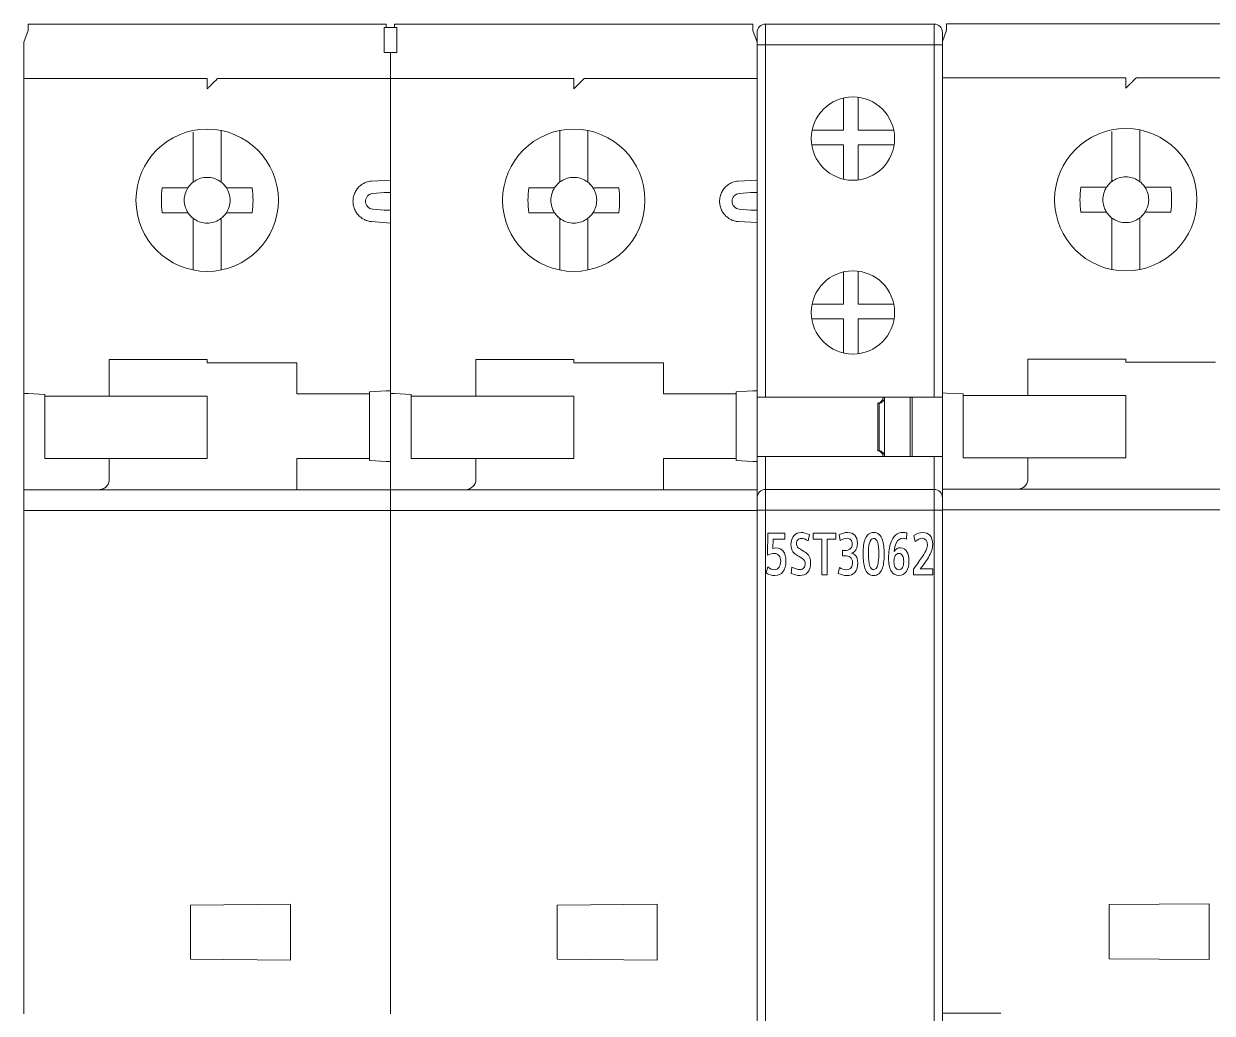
# Model space of a CAD drawing. Header units: millimetres. Extents: x 1359 to 3577, y 1336 to 3557.
# Drawn here: x 2803.8 to 2860.9, y 2729.8 to 2777.3 of the extents above; entities that cross this region are included whole.
import ezdxf

# ---------------------------------------------------------------- set-up
doc = ezdxf.new("R2010")
doc.units = ezdxf.units.MM
doc.layers.add('000-PI-Oprema', color=30, linetype='Continuous', lineweight=5)

msp = doc.modelspace()

# ---------------------------------------------------------------- linework, layer by layer
at = {"layer": '000-PI-Oprema', "color": 0, "lineweight": 0}
for p, q in [((2804.008, 2777.017), (2803.808, 2776.468)), ((2804.008, 2777.318), (2808.808, 2777.318)), ((2808.808, 2777.318), (2816.428, 2777.318)), ((2816.428, 2777.318), (2821.208, 2777.318)), ((2821.108, 2777.168), (2821.208, 2777.168)), ((2821.208, 2777.168), (2821.608, 2777.168)), ((2821.608, 2777.318), (2826.408, 2777.318)), ((2821.608, 2777.168), (2821.708, 2777.168)), ((2826.408, 2777.318), (2834.028, 2777.318)), ((2834.028, 2777.318), (2838.808, 2777.318)), ((2839.008, 2776.468), (2838.808, 2777.018)), ((2848.108, 2777.043), (2847.908, 2776.494)), ((2848.108, 2777.344), (2852.908, 2777.344)), ((2852.908, 2777.344), (2860.528, 2777.344)), ((2860.528, 2777.344), (2865.308, 2777.344)), ((2803.808, 2776.468), (2803.808, 2773.868)), ((2839.008, 2776.468), (2839.008, 2773.868)), ((2847.908, 2776.494), (2847.908, 2773.894)), ((2821.108, 2775.968), (2821.108, 2776.268)), ((2821.708, 2775.968), (2821.108, 2775.968)), ((2821.408, 2775.968), (2821.408, 2770.148)), ((2821.708, 2775.968), (2821.708, 2776.268)), ((2812.608, 2774.718), (2803.808, 2774.718)), ((2813.108, 2774.718), (2821.208, 2774.718)), ((2821.208, 2774.718), (2830.208, 2774.718)), ((2830.708, 2774.718), (2839.008, 2774.718)), ((2856.708, 2774.744), (2847.908, 2774.744)), ((2857.208, 2774.744), (2865.308, 2774.744)), ((2803.808, 2773.868), (2803.808, 2759.596)), ((2839.008, 2773.868), (2839.008, 2770.148)), ((2847.908, 2773.894), (2847.908, 2759.623)), ((2811.933, 2772.144), (2811.933, 2770.024)), ((2813.283, 2772.144), (2813.283, 2772.218)), ((2813.283, 2770.024), (2813.283, 2772.144)), ((2829.533, 2772.218), (2829.533, 2772.144)), ((2829.533, 2772.144), (2829.533, 2770.024)), ((2830.883, 2772.144), (2830.883, 2772.218)), ((2830.883, 2770.024), (2830.883, 2772.144)), ((2856.033, 2772.17), (2856.033, 2770.05)), ((2857.383, 2772.17), (2857.383, 2772.245)), ((2857.383, 2770.05), (2857.383, 2772.17)), ((2811.933, 2769.736), (2811.933, 2770.024)), ((2813.283, 2769.736), (2813.283, 2770.024)), ((2821.408, 2767.488), (2821.408, 2770.148)), ((2829.533, 2769.736), (2829.533, 2770.024)), ((2830.883, 2769.736), (2830.883, 2770.024)), ((2856.033, 2769.763), (2856.033, 2770.05)), ((2857.383, 2769.763), (2857.383, 2770.05)), ((2803.808, 2769.518), (2803.803, 2769.504)), ((2810.444, 2769.468), (2811.302, 2769.468)), ((2813.914, 2769.468), (2814.772, 2769.468)), ((2821.408, 2769.83), (2820.502, 2769.793)), ((2828.044, 2769.468), (2828.902, 2769.468)), ((2831.514, 2769.468), (2832.372, 2769.468)), ((2839.008, 2769.83), (2838.102, 2769.793)), ((2847.908, 2769.544), (2847.903, 2769.53)), ((2854.544, 2769.494), (2855.402, 2769.494)), ((2858.014, 2769.494), (2858.872, 2769.494)), ((2821.108, 2769.243), (2820.554, 2769.195)), ((2838.708, 2769.243), (2838.154, 2769.195)), ((2839.008, 2769.243), (2839.008, 2768.392)), ((2821.108, 2768.392), (2820.554, 2768.44)), ((2838.708, 2768.392), (2838.154, 2768.44)), ((2810.444, 2768.268), (2811.302, 2768.268)), ((2811.933, 2767.711), (2811.933, 2767.999)), ((2813.283, 2767.711), (2813.283, 2767.999)), ((2814.772, 2768.268), (2813.914, 2768.268)), ((2820.502, 2767.843), (2821.408, 2767.763)), ((2828.044, 2768.268), (2828.902, 2768.268)), ((2829.533, 2767.711), (2829.533, 2767.999)), ((2830.883, 2767.711), (2830.883, 2767.999)), ((2832.372, 2768.268), (2831.514, 2768.268)), ((2838.102, 2767.843), (2839.008, 2767.805)), ((2854.544, 2768.294), (2855.402, 2768.294)), ((2856.033, 2767.738), (2856.033, 2768.025)), ((2857.383, 2767.738), (2857.383, 2768.025)), ((2858.872, 2768.294), (2858.014, 2768.294)), ((2811.933, 2767.711), (2811.933, 2765.591)), ((2813.283, 2765.591), (2813.283, 2767.711)), ((2821.408, 2767.488), (2821.408, 2759.72)), ((2829.533, 2767.711), (2829.533, 2765.591)), ((2830.883, 2765.591), (2830.883, 2767.711)), ((2839.008, 2767.488), (2839.008, 2759.72)), ((2856.033, 2767.738), (2856.033, 2765.618)), ((2857.383, 2765.618), (2857.383, 2767.738)), ((2811.933, 2765.591), (2811.933, 2765.517)), ((2813.283, 2765.517), (2813.283, 2765.591)), ((2829.533, 2765.591), (2829.533, 2765.517)), ((2830.883, 2765.517), (2830.883, 2765.591)), ((2856.033, 2765.618), (2856.033, 2765.543)), ((2857.383, 2765.543), (2857.383, 2765.618)), ((2803.808, 2763.568), (2803.803, 2763.573)), ((2839.013, 2763.368), (2839.008, 2763.368)), ((2847.908, 2763.594), (2847.903, 2763.599)), ((2807.908, 2761.218), (2812.608, 2761.218)), ((2807.908, 2759.468), (2807.908, 2761.218)), ((2812.608, 2761.218), (2812.608, 2761.068)), ((2812.608, 2761.068), (2816.908, 2761.068)), ((2816.908, 2761.068), (2816.908, 2759.568)), ((2830.208, 2761.218), (2825.508, 2761.218)), ((2825.508, 2759.468), (2825.508, 2761.218)), ((2830.208, 2761.068), (2830.208, 2761.218)), ((2834.508, 2761.068), (2830.208, 2761.068)), ((2834.508, 2759.568), (2834.508, 2761.068)), ((2852.008, 2761.244), (2856.708, 2761.244)), ((2852.008, 2759.494), (2852.008, 2761.244)), ((2856.708, 2761.244), (2856.708, 2761.094)), ((2856.708, 2761.094), (2861.008, 2761.094)), ((2804.008, 2759.586), (2803.808, 2759.596)), ((2803.808, 2755.391), (2803.808, 2759.568)), ((2804.008, 2759.586), (2804.808, 2759.544)), ((2804.808, 2759.544), (2804.808, 2759.468)), ((2804.808, 2759.468), (2807.908, 2759.468)), ((2804.808, 2759.468), (2804.808, 2756.468)), ((2807.908, 2759.468), (2808.308, 2759.468)), ((2808.308, 2759.468), (2812.608, 2759.468)), ((2812.608, 2759.468), (2812.608, 2756.468)), ((2817.308, 2759.568), (2816.908, 2759.568)), ((2817.308, 2759.568), (2820.408, 2759.568)), ((2820.408, 2759.668), (2821.208, 2759.709)), ((2820.408, 2759.568), (2820.408, 2759.668)), ((2820.408, 2756.468), (2820.408, 2759.568)), ((2821.208, 2759.709), (2821.408, 2759.72)), ((2821.408, 2759.72), (2821.408, 2759.596)), ((2821.408, 2759.596), (2821.608, 2759.586)), ((2821.408, 2759.568), (2821.408, 2759.596)), ((2821.408, 2759.568), (2821.408, 2756.315)), ((2821.608, 2759.586), (2822.408, 2759.544)), ((2822.408, 2759.544), (2822.408, 2759.468)), ((2822.408, 2759.468), (2825.508, 2759.468)), ((2822.408, 2759.468), (2822.408, 2756.468)), ((2825.508, 2759.468), (2825.908, 2759.468)), ((2825.908, 2759.468), (2830.208, 2759.468)), ((2830.208, 2759.468), (2830.208, 2756.468)), ((2834.908, 2759.568), (2834.508, 2759.568)), ((2838.008, 2759.568), (2834.908, 2759.568)), ((2838.808, 2759.709), (2838.008, 2759.668)), ((2838.008, 2759.568), (2838.008, 2759.668)), ((2838.008, 2756.468), (2838.008, 2759.568)), ((2839.008, 2759.72), (2838.808, 2759.709)), ((2839.008, 2759.72), (2839.008, 2756.315)), ((2848.108, 2759.612), (2847.908, 2759.623)), ((2847.908, 2755.418), (2847.908, 2759.594)), ((2848.108, 2759.612), (2848.908, 2759.57)), ((2848.908, 2759.57), (2848.908, 2759.494)), ((2848.908, 2759.494), (2852.008, 2759.494)), ((2848.908, 2759.494), (2848.908, 2756.494)), ((2852.008, 2759.494), (2852.408, 2759.494)), ((2852.408, 2759.494), (2856.708, 2759.494)), ((2856.708, 2759.494), (2856.708, 2756.494)), ((2839.008, 2758.768), (2839.013, 2758.768)), ((2803.803, 2758.563), (2803.808, 2758.568)), ((2847.903, 2758.589), (2847.908, 2758.594)), ((2804.808, 2756.468), (2807.908, 2756.468)), ((2808.308, 2756.468), (2807.908, 2756.468)), ((2807.908, 2756.468), (2807.908, 2755.468)), ((2812.608, 2756.468), (2808.308, 2756.468)), ((2816.908, 2756.468), (2817.308, 2756.468)), ((2816.908, 2754.968), (2816.908, 2756.468)), ((2820.408, 2756.468), (2817.308, 2756.468)), ((2820.408, 2756.368), (2820.408, 2756.468)), ((2820.408, 2756.368), (2821.208, 2756.326)), ((2825.508, 2756.468), (2822.408, 2756.468)), ((2825.508, 2756.468), (2825.908, 2756.468)), ((2825.508, 2756.468), (2825.508, 2755.468)), ((2830.208, 2756.468), (2825.908, 2756.468)), ((2834.508, 2756.468), (2834.908, 2756.468)), ((2834.508, 2756.468), (2834.508, 2754.968)), ((2838.008, 2756.468), (2834.908, 2756.468)), ((2838.008, 2756.368), (2838.008, 2756.468)), ((2838.808, 2756.326), (2838.008, 2756.368)), ((2848.908, 2756.494), (2852.008, 2756.494)), ((2852.408, 2756.494), (2852.008, 2756.494)), ((2852.008, 2756.494), (2852.008, 2755.494)), ((2856.708, 2756.494), (2852.408, 2756.494)), ((2821.208, 2756.326), (2821.408, 2756.315)), ((2821.408, 2755.391), (2821.408, 2756.315)), ((2838.808, 2756.326), (2839.008, 2756.315)), ((2839.008, 2756.315), (2839.008, 2754.118)), ((2803.808, 2754.118), (2803.808, 2755.391)), ((2821.408, 2755.391), (2821.408, 2754.118)), ((2847.908, 2754.144), (2847.908, 2755.418)), ((2803.808, 2754.968), (2821.408, 2754.968)), ((2839.008, 2754.968), (2821.408, 2754.968)), ((2847.908, 2754.994), (2865.508, 2754.994)), ((2803.808, 2729.8), (2803.808, 2754.118)), ((2821.408, 2754.118), (2821.408, 2753.968)), ((2839.008, 2754.118), (2839.008, 2729.95)), ((2847.908, 2729.827), (2847.908, 2754.144)), ((2821.208, 2753.968), (2803.808, 2753.968)), ((2821.408, 2753.968), (2821.208, 2753.968)), ((2838.808, 2753.968), (2821.408, 2753.972)), ((2821.408, 2753.968), (2821.408, 2729.8)), ((2838.808, 2753.968), (2839.008, 2753.968)), ((2865.308, 2753.994), (2847.908, 2753.994)), ((2803.803, 2749.063), (2803.808, 2749.068)), ((2839.008, 2749.268), (2839.013, 2749.268)), ((2847.903, 2749.089), (2847.908, 2749.094)), ((2803.808, 2747.518), (2803.803, 2747.518)), ((2847.908, 2747.544), (2847.903, 2747.544)), ((2803.808, 2746.918), (2803.803, 2746.923)), ((2839.013, 2746.923), (2839.008, 2746.918)), ((2847.908, 2746.944), (2847.903, 2746.949)), ((2803.808, 2739.815), (2803.806, 2739.82)), ((2847.908, 2739.842), (2847.906, 2739.847)), ((2839.008, 2739.518), (2839.013, 2739.513)), ((2803.803, 2738.181), (2803.808, 2738.168)), ((2839.008, 2738.268), (2839.013, 2738.281)), ((2847.903, 2738.208), (2847.908, 2738.194)), ((2811.808, 2735.018), (2816.608, 2735.059)), ((2811.808, 2732.418), (2811.808, 2735.018)), ((2816.608, 2735.059), (2816.608, 2732.376)), ((2829.408, 2735.018), (2834.208, 2735.059)), ((2829.408, 2732.418), (2829.408, 2735.018)), ((2834.208, 2735.059), (2834.208, 2732.376)), ((2855.908, 2735.044), (2860.708, 2735.086)), ((2855.908, 2732.444), (2855.908, 2735.044)), ((2860.708, 2735.086), (2860.708, 2732.402)), ((2816.608, 2732.376), (2811.808, 2732.418)), ((2834.208, 2732.376), (2829.408, 2732.418)), ((2860.708, 2732.402), (2855.908, 2732.444)), ((2848.108, 2729.827), (2847.908, 2729.827)), ((2848.108, 2729.827), (2850.708, 2729.827))]:
    msp.add_line(p, q, dxfattribs=at)
at = {"layer": '000-PI-Oprema', "color": 0, "linetype": 'ByBlock', "lineweight": 0}
for p, q in [((2839.008, 2776.33), (2839.008, 2776.93)), ((2839.408, 2777.33), (2847.508, 2777.33)), ((2839.408, 2776.33), (2839.408, 2777.33)), ((2847.508, 2776.33), (2847.508, 2777.33)), ((2847.908, 2776.93), (2847.908, 2776.33)), ((2839.008, 2759.405), (2839.008, 2776.33)), ((2839.408, 2776.33), (2839.008, 2776.33)), ((2839.408, 2759.405), (2839.408, 2776.33)), ((2839.408, 2776.33), (2847.508, 2776.33)), ((2847.508, 2759.405), (2847.508, 2776.33)), ((2847.908, 2776.33), (2847.508, 2776.33)), ((2847.908, 2776.33), (2847.908, 2759.405)), ((2843.157, 2773.779), (2843.157, 2772.23)), ((2843.857, 2773.815), (2843.857, 2772.23)), ((2841.649, 2772.23), (2843.157, 2772.23)), ((2843.857, 2772.23), (2845.568, 2772.23)), ((2841.631, 2771.53), (2843.157, 2771.53)), ((2843.157, 2771.53), (2843.157, 2769.882)), ((2843.857, 2769.846), (2843.857, 2771.53)), ((2845.586, 2771.53), (2843.857, 2771.53)), ((2843.857, 2765.465), (2843.857, 2763.88)), ((2843.157, 2765.429), (2843.157, 2763.88)), ((2841.649, 2763.88), (2843.157, 2763.88)), ((2843.857, 2763.88), (2845.568, 2763.88)), ((2843.157, 2763.18), (2841.631, 2763.18)), ((2843.157, 2763.18), (2843.157, 2761.532)), ((2845.586, 2763.18), (2843.857, 2763.18)), ((2843.857, 2761.496), (2843.857, 2763.18)), ((2839.408, 2759.405), (2839.008, 2759.405)), ((2839.008, 2759.13), (2839.008, 2759.405)), ((2847.508, 2759.405), (2839.408, 2759.405)), ((2845.131, 2759.405), (2845.131, 2756.555)), ((2846.353, 2756.555), (2846.353, 2759.405)), ((2846.458, 2759.405), (2846.458, 2756.555)), ((2847.908, 2759.405), (2847.508, 2759.405)), ((2847.908, 2759.405), (2847.908, 2756.555)), ((2839.008, 2756.555), (2839.008, 2759.13)), ((2844.798, 2756.83), (2844.798, 2759.13)), ((2844.798, 2759.13), (2844.869, 2759.13)), ((2844.869, 2756.83), (2844.869, 2759.13)), ((2844.884, 2759.13), (2844.869, 2759.13)), ((2839.008, 2754.58), (2839.008, 2756.555)), ((2839.008, 2756.555), (2839.408, 2756.555)), ((2847.508, 2756.555), (2839.408, 2756.555)), ((2839.408, 2756.555), (2839.408, 2754.98)), ((2844.869, 2756.83), (2844.798, 2756.83)), ((2844.884, 2756.83), (2844.869, 2756.83)), ((2847.508, 2756.555), (2847.908, 2756.555)), ((2847.508, 2754.98), (2847.508, 2756.555)), ((2847.908, 2756.555), (2847.908, 2754.58)), ((2847.508, 2754.98), (2839.408, 2754.98)), ((2839.408, 2753.98), (2839.408, 2754.98)), ((2847.508, 2753.98), (2847.508, 2754.98)), ((2839.008, 2753.98), (2839.008, 2754.58)), ((2847.908, 2754.58), (2847.908, 2753.98)), ((2839.008, 2727.369), (2839.008, 2753.98)), ((2839.408, 2753.98), (2839.008, 2753.98)), ((2839.408, 2727.624), (2839.408, 2753.98)), ((2847.508, 2753.98), (2839.408, 2753.98)), ((2847.908, 2753.98), (2847.508, 2753.98)), ((2847.508, 2727.624), (2847.508, 2753.98)), ((2847.908, 2753.98), (2847.908, 2727.369)), ((2847.908, 2753.98), (2847.908, 2727.369)), ((2839.507, 2751.822), (2839.53, 2752.88)), ((2839.53, 2752.88), (2840.341, 2752.88)), ((2839.772, 2752.598), (2839.76, 2752.152)), ((2840.341, 2752.598), (2839.772, 2752.598)), ((2840.341, 2752.88), (2840.341, 2752.598)), ((2841.518, 2752.812), (2841.468, 2752.515)), ((2841.697, 2752.598), (2841.697, 2752.88)), ((2841.697, 2752.88), (2842.79, 2752.88)), ((2842.115, 2752.598), (2841.697, 2752.598)), ((2842.115, 2750.88), (2842.115, 2752.598)), ((2842.79, 2752.598), (2842.366, 2752.598)), ((2842.366, 2752.598), (2842.366, 2750.88)), ((2842.79, 2752.88), (2842.79, 2752.598)), ((2842.999, 2752.523), (2842.951, 2752.806)), ((2846.201, 2752.89), (2846.181, 2752.596)), ((2846.594, 2752.482), (2846.534, 2752.773)), ((2843.102, 2751.785), (2843.102, 2752.058)), ((2839.449, 2750.971), (2839.518, 2751.259)), ((2840.64, 2750.951), (2840.676, 2751.256)), ((2842.907, 2750.952), (2842.96, 2751.239)), ((2842.366, 2750.88), (2842.115, 2750.88)), ((2846.509, 2750.88), (2846.509, 2751.158)), ((2847.449, 2750.88), (2846.509, 2750.88)), ((2846.841, 2751.162), (2847.449, 2751.162)), ((2847.449, 2751.162), (2847.449, 2750.88))]:
    msp.add_line(p, q, dxfattribs=at)
for centre in [(2843.608, 2771.83), (2843.608, 2763.48)]:
    msp.add_circle(centre, 2, dxfattribs=at)
at = {"layer": '000-PI-Oprema', "color": 0, "lineweight": 0}
for centre in [(2856.708, 2768.894), (2812.608, 2768.868), (2830.208, 2768.868)]:
    msp.add_circle(centre, 3.418, dxfattribs=at)
at = {"layer": '000-PI-Oprema', "color": 0, "linetype": 'ByBlock', "lineweight": 0}
for centre, start, end in [((2839.408, 2776.93), 90, 180), ((2847.508, 2776.93), 0, 90), ((2839.408, 2754.58), 90, 180), ((2847.508, 2754.58), 0, 90)]:
    msp.add_arc(centre, 0.4, start, end, dxfattribs=at)
at = {"layer": '000-PI-Oprema', "color": 0, "lineweight": 0}
for centre, radius, start, end in [((2812.608, 2768.868), 1.1, 136.9319, 146.9443), ((2812.608, 2768.868), 1.1, 135, 136.9319), ((2812.608, 2768.868), 1.1, 123.0557, 133.0681), ((2812.608, 2768.868), 1.1, 46.9319, 56.9443), ((2812.608, 2768.868), 1.1, 45, 46.9319), ((2812.608, 2768.868), 1.1, 43.0681, 45), ((2812.608, 2768.868), 1.1, 33.0557, 43.0681), ((2830.208, 2768.868), 1.1, 136.9319, 146.9443), ((2830.208, 2768.868), 1.1, 135, 136.9319), ((2830.208, 2768.868), 1.1, 123.0557, 133.0681), ((2830.208, 2768.868), 1.1, 46.9319, 56.9443), ((2830.208, 2768.868), 1.1, 45, 46.9319), ((2830.208, 2768.868), 1.1, 43.0681, 45), ((2830.208, 2768.868), 1.1, 33.0557, 43.0681), ((2856.708, 2768.894), 1.1, 136.9319, 146.9443), ((2856.708, 2768.894), 1.1, 135, 136.9319), ((2856.708, 2768.894), 1.1, 123.0557, 133.0681), ((2856.708, 2768.894), 1.1, 46.9319, 56.9443), ((2856.708, 2768.894), 1.1, 45, 46.9319), ((2856.708, 2768.894), 1.1, 43.0681, 45), ((2856.708, 2768.894), 1.1, 33.0557, 43.0681), ((2812.608, 2768.868), 1.1, 213.0557, 223.0681), ((2812.608, 2768.868), 1.1, 226.9319, 236.9443), ((2812.608, 2768.868), 1.1, 303.0557, 313.0681), ((2812.608, 2768.868), 1.1, 313.0681, 315), ((2812.608, 2768.868), 1.1, 315, 316.9319), ((2812.608, 2768.868), 1.1, 316.9319, 326.9443), ((2830.208, 2768.868), 1.1, 213.0557, 223.0681), ((2830.208, 2768.868), 1.1, 226.9319, 236.9443), ((2830.208, 2768.868), 1.1, 303.0557, 313.0681), ((2830.208, 2768.868), 1.1, 313.0681, 315), ((2830.208, 2768.868), 1.1, 315, 316.9319), ((2830.208, 2768.868), 1.1, 316.9319, 326.9443), ((2856.708, 2768.894), 1.1, 213.0557, 223.0681), ((2856.708, 2768.894), 1.1, 226.9319, 236.9443), ((2856.708, 2768.894), 1.1, 303.0557, 313.0681), ((2856.708, 2768.894), 1.1, 313.0681, 315), ((2856.708, 2768.894), 1.1, 315, 316.9319), ((2856.708, 2768.894), 1.1, 316.9319, 326.9443), ((2825.008, 2755.468), 0.5, 270, 0)]:
    msp.add_arc(centre, radius, start, end, dxfattribs=at)
for points, knots in [([(2804.008, 2777.017), (2804.008, 2777.043), (2804.008, 2777.098), (2804.008, 2777.173), (2804.008, 2777.238), (2804.008, 2777.284), (2804.008, 2777.312), (2804.008, 2777.316), (2804.008, 2777.318)], [0.2613825, 0.2613825, 0.2613825, 0.2613825, 0.3685854, 0.5000663, 0.6285535, 0.7600358, 0.8779631, 1, 1, 1, 1]), ([(2821.108, 2777.168), (2821.108, 2777.149), (2821.108, 2777.094), (2821.108, 2776.98), (2821.108, 2776.821), (2821.108, 2776.643), (2821.108, 2776.456), (2821.108, 2776.331), (2821.108, 2776.268)], [0.287427, 0.287427, 0.287427, 0.287427, 0.3699948, 0.5001298, 0.629921, 0.7600558, 0.879771, 1, 1, 1, 1]), ([(2821.208, 2777.168), (2821.208, 2777.169), (2821.208, 2777.224), (2821.208, 2777.292), (2821.208, 2777.309), (2821.208, 2777.318)], [0, 0, 0, 0, 0.010834, 0.505413, 1, 1, 1, 1]), ([(2821.608, 2777.318), (2821.608, 2777.309), (2821.608, 2777.292), (2821.608, 2777.224), (2821.608, 2777.169), (2821.608, 2777.168)], [0, 0, 0, 0, 0.494587, 0.989166, 1, 1, 1, 1]), ([(2821.708, 2777.168), (2821.708, 2777.119), (2821.708, 2777.054), (2821.708, 2776.79), (2821.708, 2776.529), (2821.708, 2776.268)], [0.2858647, 0.2858647, 0.2858647, 0.2858647, 0.5, 0.5, 1, 1, 1, 1]), ([(2838.808, 2777.018), (2838.808, 2777.075), (2838.808, 2777.127), (2838.808, 2777.264), (2838.808, 2777.318), (2838.808, 2777.318)], [0.262243, 0.262243, 0.262243, 0.262243, 0.5, 0.5, 1, 1, 1, 1]), ([(2848.108, 2777.043), (2848.108, 2777.069), (2848.108, 2777.124), (2848.108, 2777.199), (2848.108, 2777.265), (2848.108, 2777.31), (2848.108, 2777.339), (2848.108, 2777.342), (2848.108, 2777.344)], [0.2613825, 0.2613825, 0.2613825, 0.2613825, 0.3685854, 0.5000663, 0.6285535, 0.7600358, 0.8779631, 1, 1, 1, 1]), ([(2812.608, 2774.718), (2812.608, 2774.717), (2812.608, 2774.715), (2812.608, 2774.703), (2812.608, 2774.68), (2812.608, 2774.639), (2812.608, 2774.574), (2812.608, 2774.494), (2812.608, 2774.406), (2812.608, 2774.312), (2812.608, 2774.249), (2812.608, 2774.218)], [0, 0, 0, 0, 0.080758, 0.160392, 0.240099, 0.368585, 0.500066, 0.628554, 0.760036, 0.877963, 1, 1, 1, 1]), ([(2813.108, 2774.718), (2813.108, 2774.717), (2813.106, 2774.716), (2813.097, 2774.707), (2813.082, 2774.692), (2813.061, 2774.671), (2813.034, 2774.643), (2813.001, 2774.61), (2812.954, 2774.563), (2812.887, 2774.496), (2812.805, 2774.415), (2812.711, 2774.32), (2812.646, 2774.256), (2812.608, 2774.218)], [0, 0, 0, 0, 0.056117, 0.113833, 0.173777, 0.236509, 0.302522, 0.372235, 0.446007, 0.56933, 0.712859, 0.83153, 1, 1, 1, 1]), ([(2830.208, 2774.218), (2830.208, 2774.348), (2830.208, 2774.479), (2830.208, 2774.664), (2830.208, 2774.718), (2830.208, 2774.718)], [0, 0, 0, 0, 0.5, 0.5, 1, 1, 1, 1]), ([(2830.208, 2774.218), (2830.23, 2774.239), (2830.273, 2774.283), (2830.337, 2774.347), (2830.409, 2774.418), (2830.486, 2774.495), (2830.562, 2774.571), (2830.625, 2774.634), (2830.672, 2774.681), (2830.702, 2774.712), (2830.706, 2774.716), (2830.708, 2774.718)], [0, 0, 0, 0, 0.097283, 0.192791, 0.287384, 0.42418, 0.554334, 0.675821, 0.789691, 0.896334, 1, 1, 1, 1]), ([(2856.708, 2774.744), (2856.708, 2774.743), (2856.708, 2774.741), (2856.708, 2774.729), (2856.708, 2774.706), (2856.708, 2774.665), (2856.708, 2774.6), (2856.708, 2774.521), (2856.708, 2774.432), (2856.708, 2774.339), (2856.708, 2774.276), (2856.708, 2774.244)], [0, 0, 0, 0, 0.080758, 0.160392, 0.240099, 0.368585, 0.500066, 0.628554, 0.760036, 0.877963, 1, 1, 1, 1]), ([(2857.208, 2774.744), (2857.208, 2774.743), (2857.206, 2774.742), (2857.197, 2774.733), (2857.182, 2774.718), (2857.161, 2774.697), (2857.134, 2774.67), (2857.101, 2774.636), (2857.054, 2774.589), (2856.987, 2774.523), (2856.905, 2774.441), (2856.811, 2774.347), (2856.746, 2774.282), (2856.708, 2774.244)], [0, 0, 0, 0, 0.056117, 0.113833, 0.173777, 0.236509, 0.302522, 0.372235, 0.446007, 0.56933, 0.712859, 0.83153, 1, 1, 1, 1]), ([(2839.008, 2770.147), (2839.008, 2770.146), (2839.008, 2770.144), (2839.008, 2770.131), (2839.008, 2770.11), (2839.008, 2770.07), (2839.008, 2770), (2839.008, 2769.887), (2839.008, 2769.75), (2839.008, 2769.592), (2839.008, 2769.421), (2839.008, 2769.303), (2839.008, 2769.243)], [0, 0, 0, 0, 0.062572, 0.124512, 0.186422, 0.248903, 0.373491, 0.498598, 0.623567, 0.749199, 0.874318, 1, 1, 1, 1]), ([(2810.444, 2769.468), (2810.42, 2769.269), (2810.396, 2768.868), (2810.42, 2768.467), (2810.444, 2768.268), (2810.444, 2768.268)], [-0.000008, -0.000008, -0.000008, -0.000008, 0.499992, 0.999992, 1, 1, 1, 1]), ([(2813.208, 2769.789), (2813.031, 2769.905), (2812.82, 2769.968), (2812.397, 2769.968), (2812.185, 2769.905), (2812.008, 2769.789)], [0, 0, 0, 0, 0.5, 0.5, 1, 1, 1, 1]), ([(2813.914, 2769.468), (2813.847, 2769.468), (2813.722, 2769.468), (2813.59, 2769.468), (2813.53, 2769.468)], [0, 0, 0, 0, 0.54278, 1, 1, 1, 1]), ([(2820.502, 2767.843), (2820.471, 2767.846), (2820.411, 2767.853), (2820.322, 2767.874), (2820.211, 2767.911), (2820.082, 2767.973), (2819.936, 2768.079), (2819.805, 2768.217), (2819.696, 2768.394), (2819.624, 2768.597), (2819.6, 2768.817), (2819.624, 2769.038), (2819.696, 2769.241), (2819.805, 2769.418), (2819.936, 2769.556), (2820.082, 2769.662), (2820.225, 2769.731), (2820.366, 2769.775), (2820.456, 2769.787), (2820.502, 2769.793)], [0, 0, 0, 0, 0.031513, 0.062833, 0.094232, 0.152293, 0.210532, 0.279327, 0.348301, 0.424071, 0.50002, 0.57579, 0.651739, 0.720534, 0.789508, 0.84757, 0.905809, 0.95275, 1, 1, 1, 1]), ([(2828.044, 2769.468), (2828.02, 2769.269), (2827.996, 2768.868), (2828.02, 2768.467), (2828.044, 2768.268), (2828.044, 2768.268)], [0, 0, 0, 0, 0.5, 1, 1.000008, 1.000008, 1.000008, 1.000008]), ([(2830.808, 2769.789), (2830.631, 2769.905), (2830.42, 2769.968), (2829.997, 2769.968), (2829.785, 2769.905), (2829.608, 2769.789)], [0, 0, 0, 0, 0.5, 0.5, 1, 1, 1, 1]), ([(2831.514, 2769.468), (2831.447, 2769.468), (2831.322, 2769.468), (2831.19, 2769.468), (2831.13, 2769.468)], [0, 0, 0, 0, 0.54278, 1, 1, 1, 1]), ([(2838.102, 2767.843), (2838.071, 2767.846), (2838.011, 2767.853), (2837.922, 2767.874), (2837.811, 2767.911), (2837.682, 2767.973), (2837.536, 2768.079), (2837.405, 2768.217), (2837.296, 2768.394), (2837.224, 2768.597), (2837.2, 2768.817), (2837.224, 2769.038), (2837.296, 2769.241), (2837.405, 2769.418), (2837.536, 2769.556), (2837.682, 2769.662), (2837.825, 2769.731), (2837.966, 2769.775), (2838.056, 2769.787), (2838.102, 2769.793)], [0, 0, 0, 0, 0.031513, 0.062833, 0.094232, 0.152293, 0.210532, 0.279327, 0.348301, 0.424071, 0.50002, 0.57579, 0.651739, 0.720534, 0.789508, 0.84757, 0.905809, 0.95275, 1, 1, 1, 1]), ([(2854.544, 2769.494), (2854.52, 2769.295), (2854.496, 2768.894), (2854.52, 2768.493), (2854.544, 2768.294), (2854.544, 2768.294)], [-0.000008, -0.000008, -0.000008, -0.000008, 0.499992, 0.999992, 1, 1, 1, 1]), ([(2857.308, 2769.816), (2857.131, 2769.931), (2856.92, 2769.994), (2856.497, 2769.994), (2856.285, 2769.931), (2856.108, 2769.816)], [0, 0, 0, 0, 0.5, 0.5, 1, 1, 1, 1]), ([(2858.014, 2769.494), (2857.947, 2769.494), (2857.822, 2769.494), (2857.69, 2769.494), (2857.63, 2769.494)], [0, 0, 0, 0, 0.54278, 1, 1, 1, 1]), ([(2820.554, 2768.44), (2820.461, 2768.448), (2820.371, 2768.493), (2820.244, 2768.631), (2820.208, 2768.724), (2820.208, 2768.911), (2820.244, 2769.004), (2820.371, 2769.142), (2820.461, 2769.187), (2820.554, 2769.195)], [0, 0, 0, 0, 0.25, 0.25, 0.5, 0.5, 0.75, 0.75, 1, 1, 1, 1]), ([(2821.408, 2769.243), (2821.408, 2769.243), (2821.376, 2769.243), (2821.265, 2769.243), (2821.187, 2769.243), (2821.108, 2769.243)], [0, 0, 0, 0, 0.5, 0.5, 1, 1, 1, 1]), ([(2838.154, 2768.44), (2838.061, 2768.448), (2837.971, 2768.493), (2837.844, 2768.631), (2837.808, 2768.724), (2837.808, 2768.911), (2837.844, 2769.004), (2837.971, 2769.142), (2838.061, 2769.187), (2838.154, 2769.195)], [0, 0, 0, 0, 0.25, 0.25, 0.5, 0.5, 0.75, 0.75, 1, 1, 1, 1]), ([(2839.008, 2769.243), (2839.008, 2769.243), (2838.976, 2769.243), (2838.865, 2769.243), (2838.787, 2769.243), (2838.708, 2769.243)], [0, 0, 0, 0, 0.5, 0.5, 1, 1, 1, 1]), ([(2855.786, 2768.294), (2855.788, 2768.295), (2855.786, 2768.294), (2855.786, 2768.294), (2855.786, 2768.294), (2855.786, 2768.295), (2855.786, 2768.295), (2855.785, 2768.296), (2855.783, 2768.299), (2855.78, 2768.304), (2855.774, 2768.314), (2855.762, 2768.333), (2855.739, 2768.373), (2855.697, 2768.456), (2855.632, 2768.63), (2855.608, 2768.788), (2855.608, 2768.894)], [0, 0, 0, 0, 0.000244, 0.000244, 0.000488, 0.000977, 0.001953, 0.003906, 0.007813, 0.015625, 0.03125, 0.0625, 0.125, 0.25, 0.5, 1, 1, 1, 1]), ([(2811.686, 2768.268), (2811.688, 2768.269), (2811.686, 2768.268), (2811.686, 2768.268), (2811.686, 2768.268), (2811.686, 2768.268), (2811.686, 2768.269), (2811.685, 2768.27), (2811.683, 2768.272), (2811.68, 2768.277), (2811.674, 2768.287), (2811.662, 2768.307), (2811.639, 2768.347), (2811.597, 2768.43), (2811.532, 2768.603), (2811.508, 2768.762), (2811.508, 2768.868)], [0, 0, 0, 0, 0.000244, 0.000244, 0.000488, 0.000977, 0.001953, 0.003906, 0.007813, 0.015625, 0.03125, 0.0625, 0.125, 0.25, 0.5, 1, 1, 1, 1]), ([(2821.408, 2768.392), (2821.408, 2768.392), (2821.379, 2768.392), (2821.262, 2768.392), (2821.179, 2768.392), (2821.108, 2768.392)], [0, 0, 0, 0, 0.5, 0.5, 1, 1, 1, 1]), ([(2829.286, 2768.268), (2829.286, 2768.268), (2829.171, 2768.445), (2829.108, 2768.656), (2829.108, 2768.868)], [0, 0, 0, 0, 0.0000079, 0.5000079, 0.5000079, 0.5000079, 0.5000079]), ([(2839.008, 2768.392), (2839.008, 2768.392), (2838.979, 2768.392), (2838.862, 2768.392), (2838.779, 2768.392), (2838.708, 2768.392)], [0, 0, 0, 0, 0.5, 0.5, 1, 1, 1, 1]), ([(2839.008, 2768.392), (2839.008, 2768.362), (2839.008, 2768.303), (2839.008, 2768.215), (2839.008, 2768.129), (2839.008, 2768.017), (2839.008, 2767.886), (2839.008, 2767.748), (2839.008, 2767.635), (2839.008, 2767.552), (2839.008, 2767.498), (2839.008, 2767.492), (2839.008, 2767.488)], [0, 0, 0, 0, 0.06314, 0.125631, 0.188079, 0.251095, 0.376332, 0.501694, 0.62641, 0.751388, 0.875439, 1, 1, 1, 1]), ([(2811.302, 2768.268), (2811.37, 2768.268), (2811.494, 2768.268), (2811.626, 2768.268), (2811.686, 2768.268)], [0, 0, 0, 0, 0.54278, 1, 1, 1, 1]), ([(2812.008, 2767.946), (2812.185, 2767.83), (2812.397, 2767.768), (2812.82, 2767.768), (2813.031, 2767.83), (2813.208, 2767.946)], [0, 0, 0, 0, 0.5, 0.5, 1, 1, 1, 1]), ([(2813.914, 2768.268), (2813.847, 2768.268), (2813.723, 2768.267), (2813.591, 2768.268), (2813.53, 2768.268)], [0, 0, 0, 0, 0.540007, 1, 1, 1, 1]), ([(2828.902, 2768.268), (2828.97, 2768.268), (2829.094, 2768.268), (2829.226, 2768.268), (2829.286, 2768.268)], [0, 0, 0, 0, 0.54278, 1, 1, 1, 1]), ([(2829.608, 2767.946), (2829.785, 2767.83), (2829.997, 2767.768), (2830.42, 2767.768), (2830.631, 2767.83), (2830.808, 2767.946)], [0, 0, 0, 0, 0.5, 0.5, 1, 1, 1, 1]), ([(2831.514, 2768.268), (2831.447, 2768.268), (2831.323, 2768.267), (2831.191, 2768.268), (2831.13, 2768.268)], [0, 0, 0, 0, 0.540007, 1, 1, 1, 1]), ([(2855.402, 2768.294), (2855.47, 2768.294), (2855.594, 2768.294), (2855.726, 2768.294), (2855.786, 2768.294)], [0, 0, 0, 0, 0.54278, 1, 1, 1, 1]), ([(2856.108, 2767.972), (2856.285, 2767.857), (2856.497, 2767.794), (2856.92, 2767.794), (2857.131, 2767.857), (2857.308, 2767.972)], [0, 0, 0, 0, 0.5, 0.5, 1, 1, 1, 1]), ([(2858.014, 2768.294), (2857.947, 2768.294), (2857.823, 2768.294), (2857.691, 2768.294), (2857.63, 2768.294)], [0, 0, 0, 0, 0.540007, 1, 1, 1, 1]), ([(2807.408, 2754.968), (2807.428, 2754.968), (2807.466, 2754.97), (2807.519, 2754.979), (2807.562, 2754.991), (2807.619, 2755.012), (2807.687, 2755.049), (2807.764, 2755.111), (2807.826, 2755.187), (2807.873, 2755.276), (2807.902, 2755.371), (2807.906, 2755.436), (2807.908, 2755.468)], [0, 0, 0, 0, 0.090538, 0.168629, 0.234274, 0.28748, 0.430983, 0.554467, 0.680811, 0.79553, 0.900937, 1, 1, 1, 1]), ([(2851.508, 2754.994), (2851.528, 2754.995), (2851.566, 2754.996), (2851.619, 2755.006), (2851.662, 2755.018), (2851.719, 2755.039), (2851.787, 2755.075), (2851.864, 2755.138), (2851.926, 2755.214), (2851.973, 2755.303), (2852.002, 2755.397), (2852.006, 2755.462), (2852.008, 2755.494)], [0, 0, 0, 0, 0.090538, 0.168629, 0.234274, 0.28748, 0.430983, 0.554467, 0.680811, 0.79553, 0.900937, 1, 1, 1, 1]), ([(2821.408, 2754.068), (2821.408, 2754.063), (2821.408, 2754.058), (2821.408, 2753.989), (2821.408, 2753.972)], [0, 0, 0, 0, 0.751055, 1, 1, 1, 1]), ([(2839.008, 2754.118), (2839.008, 2754.117), (2839.008, 2754.115), (2839.008, 2754.099), (2839.008, 2754.071), (2839.008, 2754.027), (2839.008, 2753.987), (2839.008, 2753.968)], [0, 0, 0, 0, 0.169382, 0.332374, 0.500748, 0.7482, 1, 1, 1, 1])]:
    msp.add_open_spline(points, degree=3, knots=knots, dxfattribs=at)
for points in [[(2811.686, 2769.468), (2811.552, 2769.468), (2811.426, 2769.468), (2811.302, 2769.468)], [(2811.508, 2768.868), (2811.508, 2769.079), (2811.571, 2769.29), (2811.686, 2769.468)], [(2811.83, 2769.645), (2811.839, 2769.654), (2811.848, 2769.663), (2811.857, 2769.671)], [(2813.708, 2768.868), (2813.708, 2769.079), (2813.645, 2769.29), (2813.53, 2769.468)], [(2814.772, 2768.268), (2814.82, 2768.666), (2814.82, 2769.069), (2814.772, 2769.468)], [(2829.286, 2769.468), (2829.152, 2769.468), (2829.026, 2769.468), (2828.902, 2769.468)], [(2829.108, 2768.868), (2829.108, 2769.079), (2829.171, 2769.29), (2829.286, 2769.468)], [(2829.43, 2769.645), (2829.439, 2769.654), (2829.448, 2769.663), (2829.457, 2769.671)], [(2831.308, 2768.868), (2831.308, 2769.079), (2831.245, 2769.29), (2831.13, 2769.468)], [(2832.372, 2768.268), (2832.42, 2768.666), (2832.42, 2769.069), (2832.372, 2769.468)], [(2855.786, 2769.494), (2855.652, 2769.494), (2855.526, 2769.494), (2855.402, 2769.494)], [(2855.608, 2768.894), (2855.608, 2769.105), (2855.671, 2769.317), (2855.786, 2769.494)], [(2855.93, 2769.672), (2855.939, 2769.681), (2855.948, 2769.689), (2855.957, 2769.698)], [(2857.808, 2768.894), (2857.808, 2769.106), (2857.745, 2769.317), (2857.63, 2769.494)], [(2858.872, 2768.294), (2858.92, 2768.692), (2858.92, 2769.096), (2858.872, 2769.494)], [(2857.63, 2768.294), (2857.745, 2768.471), (2857.808, 2768.682), (2857.808, 2768.894)], [(2813.53, 2768.268), (2813.645, 2768.445), (2813.708, 2768.656), (2813.708, 2768.868)], [(2831.13, 2768.268), (2831.245, 2768.445), (2831.308, 2768.656), (2831.308, 2768.868)], [(2811.83, 2768.09), (2811.822, 2768.098), (2811.813, 2768.107), (2811.805, 2768.116)], [(2811.857, 2768.064), (2811.848, 2768.072), (2811.839, 2768.081), (2811.83, 2768.09)], [(2829.43, 2768.09), (2829.422, 2768.098), (2829.413, 2768.107), (2829.405, 2768.116)], [(2829.457, 2768.064), (2829.448, 2768.072), (2829.439, 2768.081), (2829.43, 2768.09)], [(2855.93, 2768.116), (2855.922, 2768.125), (2855.913, 2768.134), (2855.905, 2768.143)], [(2855.957, 2768.09), (2855.948, 2768.099), (2855.939, 2768.107), (2855.93, 2768.116)]]:
    msp.add_open_spline(points, degree=3, dxfattribs=at)
at = {"layer": '000-PI-Oprema', "color": 0, "linetype": 'ByBlock', "lineweight": 0}
for points, knots in [([(2844.804, 2759.13), (2844.824, 2759.13), (2844.865, 2759.137), (2844.926, 2759.166), (2844.982, 2759.213), (2845.026, 2759.275), (2845.053, 2759.341), (2845.06, 2759.386), (2845.062, 2759.405)], [0, 0, 0, 0, 0.175589, 0.351177, 0.526766, 0.702354, 0.877943, 1, 1, 1, 1]), ([(2845.13, 2759.405), (2845.129, 2759.393), (2845.128, 2759.381), (2845.123, 2759.359), (2845.121, 2759.349), (2845.115, 2759.33), (2845.112, 2759.32), (2845.101, 2759.292), (2845.091, 2759.274), (2845.075, 2759.249), (2845.07, 2759.241), (2845.058, 2759.225), (2845.045, 2759.211), (2845.032, 2759.198), (2845.018, 2759.186), (2845.011, 2759.18), (2844.99, 2759.164), (2844.976, 2759.156), (2844.954, 2759.146), (2844.947, 2759.143), (2844.933, 2759.138), (2844.927, 2759.136), (2844.907, 2759.132), (2844.895, 2759.13), (2844.884, 2759.13)], [0, 0, 0, 0, 0.078296, 0.078296, 0.144132, 0.144132, 0.209968, 0.209968, 0.34164, 0.34164, 0.407476, 0.407476, 0.473312, 0.539148, 0.539148, 0.604984, 0.604984, 0.736656, 0.736656, 0.802492, 0.802492, 0.868328, 0.868328, 1, 1, 1, 1]), ([(2845.062, 2756.555), (2845.06, 2756.574), (2845.053, 2756.619), (2845.026, 2756.685), (2844.982, 2756.747), (2844.926, 2756.795), (2844.865, 2756.824), (2844.824, 2756.83), (2844.804, 2756.83)], [0, 0, 0, 0, 0.122057, 0.297646, 0.473234, 0.648823, 0.824411, 1, 1, 1, 1]), ([(2844.884, 2756.83), (2844.895, 2756.83), (2844.907, 2756.829), (2844.927, 2756.824), (2844.933, 2756.822), (2844.947, 2756.818), (2844.954, 2756.815), (2844.975, 2756.805), (2844.99, 2756.796), (2845.011, 2756.781), (2845.018, 2756.775), (2845.032, 2756.763), (2845.045, 2756.75), (2845.058, 2756.735), (2845.07, 2756.72), (2845.075, 2756.712), (2845.091, 2756.686), (2845.101, 2756.669), (2845.112, 2756.64), (2845.115, 2756.631), (2845.121, 2756.611), (2845.123, 2756.601), (2845.128, 2756.579), (2845.129, 2756.567), (2845.13, 2756.555)], [0, 0, 0, 0, 0.131674, 0.131674, 0.197511, 0.197511, 0.263348, 0.263348, 0.395022, 0.395022, 0.460859, 0.460859, 0.526697, 0.592534, 0.592534, 0.658371, 0.658371, 0.790045, 0.790045, 0.855882, 0.855882, 0.921719, 0.921719, 1, 1, 1, 1]), ([(2840.671, 2752.098), (2840.647, 2752.163), (2840.635, 2752.239), (2840.635, 2752.517), (2840.684, 2752.667), (2840.863, 2752.867), (2840.975, 2752.913), (2841.235, 2752.913), (2841.368, 2752.88), (2841.518, 2752.812)], [0, 0, 0, 0, 0.147499, 0.147499, 0.478915, 0.478915, 0.764253, 0.764253, 1, 1, 1, 1]), ([(2842.951, 2752.806), (2843.083, 2752.877), (2843.219, 2752.913), (2843.504, 2752.913), (2843.616, 2752.869), (2843.784, 2752.693), (2843.827, 2752.564), (2843.827, 2752.227), (2843.784, 2752.099), (2843.699, 2752.012)], [0, 0, 0, 0, 0.239001, 0.239001, 0.484461, 0.484461, 0.74061, 0.74061, 1, 1, 1, 1]), ([(2844.179, 2751.206), (2844.125, 2751.369), (2844.098, 2751.593), (2844.098, 2752.2), (2844.131, 2752.441), (2844.281, 2752.809), (2844.419, 2752.913), (2844.808, 2752.913), (2844.947, 2752.792), (2845.083, 2752.392), (2845.108, 2752.169), (2845.108, 2751.562), (2845.076, 2751.322), (2844.925, 2750.952), (2844.79, 2750.848), (2844.401, 2750.848), (2844.258, 2750.968), (2844.179, 2751.206)], [0, 0, 0, 0, 0.102607, 0.102607, 0.215344, 0.215344, 0.359602, 0.359602, 0.508449, 0.508449, 0.605424, 0.605424, 0.712738, 0.712738, 0.850747, 0.850747, 1, 1, 1, 1]), ([(2845.593, 2752.008), (2845.672, 2752.123), (2845.771, 2752.18), (2846.024, 2752.18), (2846.128, 2752.115), (2846.269, 2751.879), (2846.3, 2751.731), (2846.3, 2751.338), (2846.26, 2751.172), (2846.09, 2750.915), (2845.969, 2750.848), (2845.642, 2750.848), (2845.514, 2750.927), (2845.357, 2751.227), (2845.32, 2751.428), (2845.32, 2751.965), (2845.355, 2752.206), (2845.537, 2752.745), (2845.732, 2752.913), (2846.059, 2752.913), (2846.122, 2752.905), (2846.201, 2752.89)], [0, 0, 0, 0, 0.089461, 0.089461, 0.19129, 0.19129, 0.276772, 0.276772, 0.371724, 0.371724, 0.473605, 0.473605, 0.585698, 0.585698, 0.686027, 0.686027, 0.793303, 0.793303, 0.969646, 0.969646, 1, 1, 1, 1]), ([(2846.534, 2752.773), (2846.676, 2752.866), (2846.821, 2752.913), (2847.109, 2752.913), (2847.221, 2752.868), (2847.393, 2752.681), (2847.438, 2752.541), (2847.438, 2752.195), (2847.396, 2752.03), (2847.221, 2751.685), (2847.064, 2751.45), (2846.841, 2751.162)], [0, 0, 0, 0, 0.197997, 0.197997, 0.390323, 0.390323, 0.600635, 0.600635, 0.791326, 0.791326, 1, 1, 1, 1]), ([(2840.962, 2752.563), (2840.919, 2752.515), (2840.898, 2752.454), (2840.898, 2752.313), (2840.916, 2752.258), (2840.952, 2752.214)], [0, 0, 0, 0, 0.539326, 0.539326, 1, 1, 1, 1]), ([(2841.468, 2752.515), (2841.335, 2752.592), (2841.221, 2752.63), (2841.057, 2752.63), (2841.002, 2752.608), (2840.962, 2752.563)], [0, 0, 0, 0, 0.576744, 0.576744, 1, 1, 1, 1]), ([(2843.51, 2752.562), (2843.468, 2752.609), (2843.407, 2752.634), (2843.236, 2752.634), (2843.127, 2752.596), (2842.999, 2752.523)], [0, 0, 0, 0, 0.463252, 0.463252, 1, 1, 1, 1]), ([(2843.102, 2752.058), (2843.138, 2752.053), (2843.169, 2752.05), (2843.323, 2752.05), (2843.415, 2752.076), (2843.54, 2752.184), (2843.574, 2752.262), (2843.574, 2752.446), (2843.552, 2752.512), (2843.51, 2752.562)], [0, 0, 0, 0, 0.066415, 0.066415, 0.367554, 0.367554, 0.712028, 0.712028, 1, 1, 1, 1]), ([(2844.806, 2751.357), (2844.839, 2751.476), (2844.855, 2751.65), (2844.855, 2752.135), (2844.835, 2752.319), (2844.755, 2752.566), (2844.689, 2752.63), (2844.508, 2752.63), (2844.441, 2752.554), (2844.367, 2752.286), (2844.352, 2752.112), (2844.352, 2751.627), (2844.371, 2751.441), (2844.453, 2751.195), (2844.517, 2751.13), (2844.697, 2751.13), (2844.764, 2751.208), (2844.806, 2751.357)], [0, 0, 0, 0, 0.111532, 0.111532, 0.232718, 0.232718, 0.368116, 0.368116, 0.509326, 0.509326, 0.615302, 0.615302, 0.730693, 0.730693, 0.859368, 0.859368, 1, 1, 1, 1]), ([(2846.181, 2752.596), (2846.113, 2752.621), (2846.057, 2752.634), (2845.874, 2752.634), (2845.765, 2752.558), (2845.637, 2752.296), (2845.605, 2752.164), (2845.593, 2752.008)], [0, 0, 0, 0, 0.154498, 0.154498, 0.648893, 0.648893, 1, 1, 1, 1]), ([(2846.509, 2751.158), (2846.699, 2751.401), (2846.844, 2751.599), (2847.044, 2751.907), (2847.11, 2752.025), (2847.17, 2752.189), (2847.185, 2752.266), (2847.185, 2752.427), (2847.163, 2752.495), (2847.121, 2752.547)], [0, 0, 0, 0, 0.241599, 0.241599, 0.48433, 0.48433, 0.720892, 0.720892, 1, 1, 1, 1]), ([(2847.121, 2752.547), (2847.073, 2752.604), (2847.012, 2752.634), (2846.839, 2752.634), (2846.724, 2752.583), (2846.594, 2752.482)], [0, 0, 0, 0, 0.421978, 0.421978, 1, 1, 1, 1]), ([(2839.76, 2752.152), (2839.813, 2752.166), (2839.865, 2752.173), (2840.067, 2752.173), (2840.184, 2752.119), (2840.35, 2751.896), (2840.393, 2751.737), (2840.393, 2751.318), (2840.344, 2751.147), (2840.158, 2750.905), (2840.03, 2750.848), (2839.714, 2750.848), (2839.575, 2750.889), (2839.449, 2750.971)], [0, 0, 0, 0, 0.060999, 0.060999, 0.245846, 0.245846, 0.438646, 0.438646, 0.644032, 0.644032, 0.829922, 0.829922, 1, 1, 1, 1]), ([(2839.518, 2751.259), (2839.632, 2751.171), (2839.739, 2751.127), (2839.941, 2751.127), (2840.016, 2751.17), (2840.116, 2751.332), (2840.14, 2751.426), (2840.14, 2751.646), (2840.116, 2751.732), (2840.018, 2751.868), (2839.94, 2751.904), (2839.742, 2751.904), (2839.633, 2751.877), (2839.507, 2751.822)], [0, 0, 0, 0, 0.183777, 0.183777, 0.364802, 0.364802, 0.526509, 0.526509, 0.682114, 0.682114, 0.849904, 0.849904, 1, 1, 1, 1]), ([(2840.952, 2752.214), (2840.986, 2752.173), (2841.054, 2752.122), (2841.263, 2752.002), (2841.337, 2751.955), (2841.456, 2751.858), (2841.51, 2751.783), (2841.564, 2751.625), (2841.576, 2751.542), (2841.576, 2751.249), (2841.527, 2751.097), (2841.341, 2750.895), (2841.221, 2750.848), (2840.928, 2750.848), (2840.785, 2750.882), (2840.64, 2750.951)], [0, 0, 0, 0, 0.06591, 0.06591, 0.134283, 0.134283, 0.266631, 0.266631, 0.375393, 0.375393, 0.604525, 0.604525, 0.8097, 0.8097, 1, 1, 1, 1]), ([(2841.257, 2751.598), (2841.224, 2751.636), (2841.149, 2751.689), (2840.928, 2751.819), (2840.859, 2751.864), (2840.825, 2751.892)], [0, 0, 0, 0, 0.523034, 0.523034, 1, 1, 1, 1]), ([(2843.533, 2751.922), (2843.628, 2751.902), (2843.7, 2751.86), (2843.811, 2751.712), (2843.842, 2751.598), (2843.842, 2751.259), (2843.793, 2751.107), (2843.607, 2750.896), (2843.482, 2750.846), (2843.175, 2750.846), (2843.038, 2750.882), (2842.907, 2750.952)], [0, 0, 0, 0, 0.141634, 0.141634, 0.328912, 0.328912, 0.577481, 0.577481, 0.802092, 0.802092, 1, 1, 1, 1]), ([(2842.96, 2751.239), (2843.075, 2751.163), (2843.19, 2751.126), (2843.403, 2751.126), (2843.477, 2751.162), (2843.568, 2751.295), (2843.589, 2751.372), (2843.589, 2751.584), (2843.551, 2751.672), (2843.419, 2751.77), (2843.334, 2751.791), (2843.191, 2751.791), (2843.151, 2751.789), (2843.102, 2751.785)], [0, 0, 0, 0, 0.211724, 0.211724, 0.403351, 0.403351, 0.56896, 0.56896, 0.788487, 0.788487, 0.955678, 0.955678, 1, 1, 1, 1]), ([(2845.638, 2751.788), (2845.597, 2751.718), (2845.577, 2751.627), (2845.577, 2751.393), (2845.599, 2751.297), (2845.641, 2751.227)], [0, 0, 0, 0, 0.4819, 0.4819, 1, 1, 1, 1]), ([(2845.641, 2751.227), (2845.686, 2751.157), (2845.744, 2751.122), (2845.886, 2751.122), (2845.943, 2751.158), (2846.027, 2751.305), (2846.048, 2751.4), (2846.048, 2751.635), (2846.03, 2751.725), (2845.951, 2751.868), (2845.892, 2751.905), (2845.745, 2751.905), (2845.685, 2751.866), (2845.638, 2751.788)], [0, 0, 0, 0, 0.167151, 0.167151, 0.337013, 0.337013, 0.499217, 0.499217, 0.654961, 0.654961, 0.829259, 0.829259, 1, 1, 1, 1]), ([(2840.676, 2751.256), (2840.828, 2751.172), (2840.958, 2751.13), (2841.146, 2751.13), (2841.208, 2751.159), (2841.292, 2751.27), (2841.312, 2751.338), (2841.312, 2751.496), (2841.294, 2751.555), (2841.257, 2751.598)], [0, 0, 0, 0, 0.317436, 0.317436, 0.566113, 0.566113, 0.793249, 0.793249, 1, 1, 1, 1])]:
    msp.add_open_spline(points, degree=3, knots=knots, dxfattribs=at)
for points in [[(2840.825, 2751.892), (2840.751, 2751.952), (2840.7, 2752.021), (2840.671, 2752.098)], [(2843.699, 2752.012), (2843.659, 2751.97), (2843.603, 2751.94), (2843.533, 2751.922)]]:
    msp.add_open_spline(points, degree=3, dxfattribs=at)

doc.saveas('drawing.dxf')
